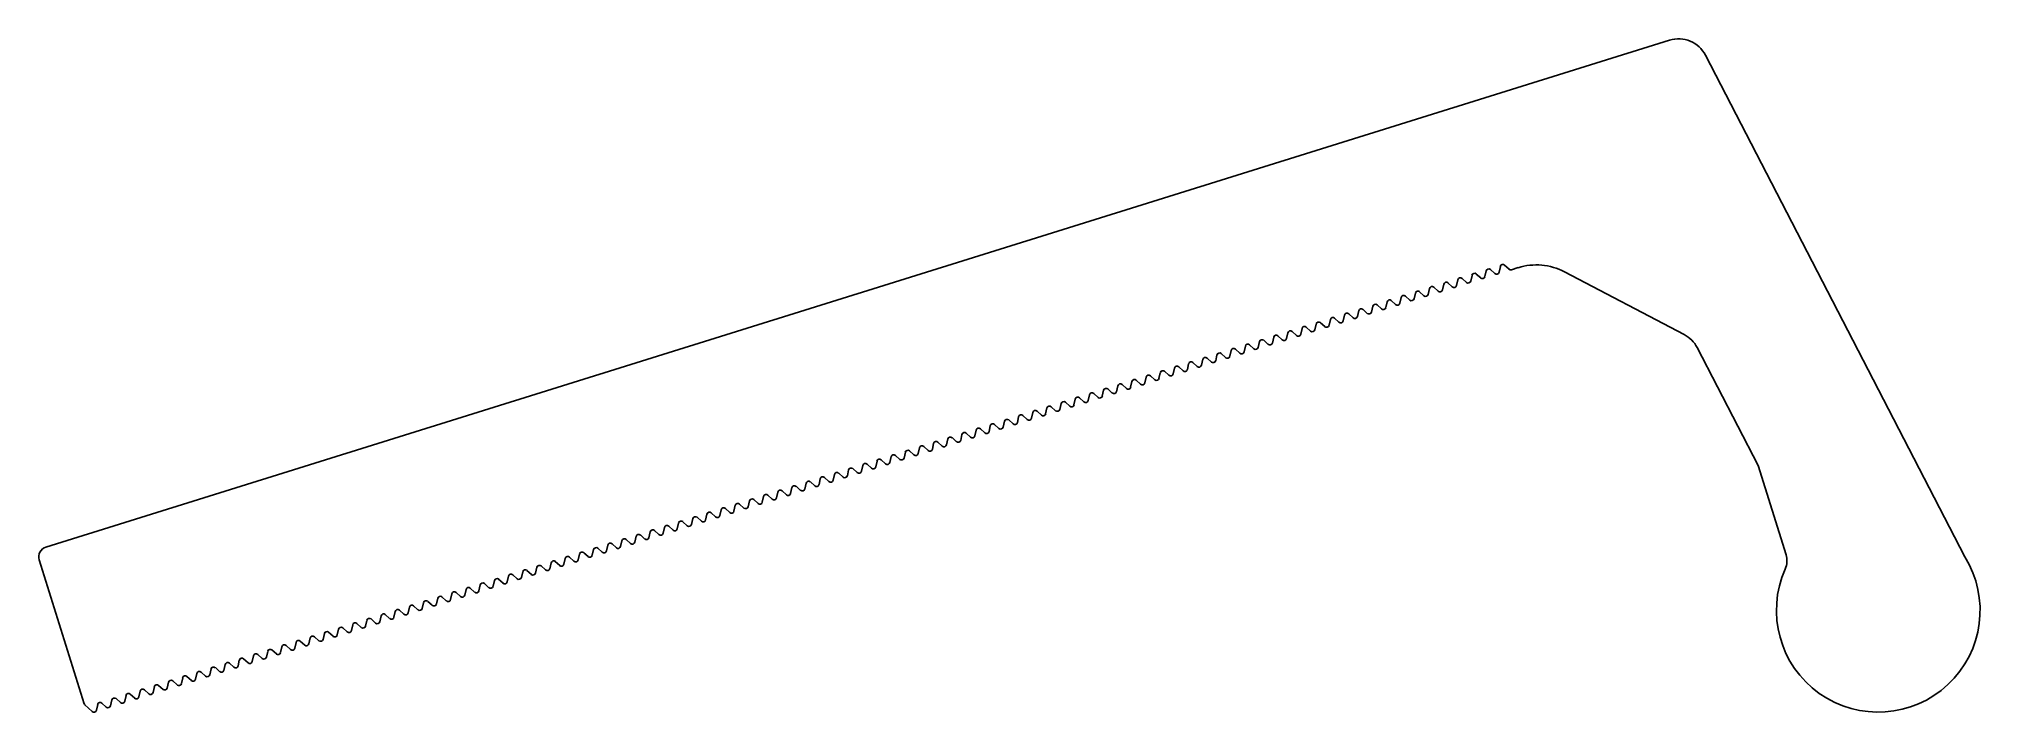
# Model space of a CAD drawing. Extents: x -96 to 96, y 110 to 177.
import ezdxf

# ---------------------------------------------------------------- set-up
doc = ezdxf.new("R2010")
doc.units = 0
doc.layers.get('0').update_dxf_attribs({"linetype": 'CONTINUOUS'})

msp = doc.modelspace()

# ---------------------------------------------------------------- linework, layer by layer
for p, q in [((65.2, 176.57), (-95.2, 126.48)), ((94.39, 125.52), (68.76, 175.08)), ((46.12, 153.46), (46.55, 153.07)), ((46.97, 153.2), (47.1, 153.77)), ((47.52, 153.9), (47.95, 153.5)), ((48.37, 153.63), (48.5, 154.21)), ((48.92, 154.34), (49.35, 153.94)), ((49.6, 153.88), (50.25, 154.09)), ((54.83, 153.68), (66.67, 147.48)), ((39.97, 151.01), (40.1, 151.58)), ((40.52, 151.71), (40.95, 151.32)), ((41.37, 151.45), (41.5, 152.02)), ((41.92, 152.15), (42.35, 151.75)), ((42.77, 151.89), (42.9, 152.46)), ((43.32, 152.59), (43.75, 152.19)), ((44.17, 152.32), (44.3, 152.9)), ((44.72, 153.03), (45.15, 152.63)), ((45.57, 152.76), (45.7, 153.33)), ((34.37, 149.26), (34.5, 149.84)), ((34.92, 149.97), (35.35, 149.57)), ((35.77, 149.7), (35.9, 150.27)), ((36.32, 150.4), (36.75, 150.01)), ((37.17, 150.14), (37.3, 150.71)), ((37.72, 150.84), (38.15, 150.44)), ((38.57, 150.57), (38.7, 151.15)), ((39.12, 151.28), (39.55, 150.88)), ((27.92, 147.78), (28.35, 147.38)), ((28.77, 147.51), (28.9, 148.09)), ((29.32, 148.22), (29.75, 147.82)), ((30.17, 147.95), (30.3, 148.52)), ((30.72, 148.65), (31.15, 148.26)), ((31.57, 148.39), (31.7, 148.96)), ((32.12, 149.09), (32.55, 148.69)), ((32.97, 148.83), (33.1, 149.4)), ((33.52, 149.53), (33.95, 149.13)), ((21.77, 145.33), (21.9, 145.9)), ((22.32, 146.03), (22.75, 145.63)), ((23.17, 145.77), (23.3, 146.34)), ((23.72, 146.47), (24.15, 146.07)), ((24.57, 146.2), (24.7, 146.78)), ((25.12, 146.91), (25.55, 146.51)), ((25.97, 146.64), (26.1, 147.21)), ((26.52, 147.34), (26.95, 146.95)), ((27.37, 147.08), (27.5, 147.65)), ((67.94, 146.2), (73.96, 134.55)), ((16.17, 143.58), (16.3, 144.15)), ((16.72, 144.28), (17.15, 143.89)), ((17.57, 144.02), (17.7, 144.59)), ((18.12, 144.72), (18.55, 144.32)), ((18.97, 144.45), (19.1, 145.03)), ((19.52, 145.16), (19.95, 144.76)), ((20.37, 144.89), (20.5, 145.46)), ((20.92, 145.59), (21.35, 145.2)), ((9.17, 141.39), (9.3, 141.97)), ((9.72, 142.1), (10.15, 141.7)), ((10.57, 141.83), (10.7, 142.4)), ((11.12, 142.53), (11.55, 142.14)), ((11.97, 142.27), (12.1, 142.84)), ((12.52, 142.97), (12.95, 142.57)), ((13.37, 142.71), (13.5, 143.28)), ((13.92, 143.41), (14.35, 143.01)), ((14.77, 143.14), (14.9, 143.71)), ((15.32, 143.85), (15.75, 143.45)), ((3.57, 139.65), (3.7, 140.22)), ((4.12, 140.35), (4.55, 139.95)), ((4.97, 140.08), (5.1, 140.65)), ((5.52, 140.79), (5.95, 140.39)), ((6.37, 140.52), (6.5, 141.09)), ((6.92, 141.22), (7.35, 140.83)), ((7.77, 140.96), (7.9, 141.53)), ((8.32, 141.66), (8.75, 141.26)), ((-2.88, 138.16), (-2.44, 137.77)), ((-2.02, 137.9), (-1.9, 138.47)), ((-1.48, 138.6), (-1.04, 138.2)), ((-0.62, 138.33), (-0.5, 138.91)), ((-0.08, 139.04), (0.36, 138.64)), ((0.78, 138.77), (0.9, 139.34)), ((1.32, 139.47), (1.76, 139.08)), ((2.17, 139.21), (2.3, 139.78)), ((2.72, 139.91), (3.15, 139.51)), ((-9.02, 135.71), (-8.89, 136.28)), ((-8.47, 136.41), (-8.04, 136.02)), ((-7.62, 136.15), (-7.5, 136.72)), ((-7.08, 136.85), (-6.64, 136.45)), ((-6.22, 136.59), (-6.1, 137.16)), ((-5.68, 137.29), (-5.24, 136.89)), ((-4.82, 137.02), (-4.7, 137.59)), ((-4.28, 137.73), (-3.84, 137.33)), ((-3.42, 137.46), (-3.3, 138.03)), ((-14.62, 133.96), (-14.49, 134.53)), ((-14.07, 134.67), (-13.64, 134.27)), ((-13.22, 134.4), (-13.09, 134.97)), ((-12.67, 135.1), (-12.24, 134.71)), ((-11.82, 134.84), (-11.69, 135.41)), ((-11.27, 135.54), (-10.84, 135.14)), ((-10.42, 135.27), (-10.29, 135.85)), ((-9.87, 135.98), (-9.44, 135.58)), ((73.96, 134.55), (76.72, 125.72)), ((-21.62, 131.78), (-21.49, 132.35)), ((-21.07, 132.48), (-20.64, 132.08)), ((-20.22, 132.21), (-20.09, 132.79)), ((-19.67, 132.92), (-19.24, 132.52)), ((-18.82, 132.65), (-18.69, 133.22)), ((-18.27, 133.35), (-17.84, 132.96)), ((-17.42, 133.09), (-17.29, 133.66)), ((-16.87, 133.79), (-16.44, 133.39)), ((-16.02, 133.53), (-15.89, 134.1)), ((-15.47, 134.23), (-15.04, 133.83)), ((-27.22, 130.03), (-27.09, 130.6)), ((-26.67, 130.73), (-26.24, 130.33)), ((-25.82, 130.46), (-25.69, 131.04)), ((-25.27, 131.17), (-24.84, 130.77)), ((-24.42, 130.9), (-24.29, 131.47)), ((-23.87, 131.61), (-23.44, 131.21)), ((-23.02, 131.34), (-22.89, 131.91)), ((-22.47, 132.04), (-22.04, 131.65)), ((-33.67, 128.55), (-33.24, 128.15)), ((-32.82, 128.28), (-32.69, 128.85)), ((-32.27, 128.98), (-31.84, 128.59)), ((-31.42, 128.72), (-31.29, 129.29)), ((-30.87, 129.42), (-30.44, 129.02)), ((-30.02, 129.15), (-29.89, 129.73)), ((-29.47, 129.86), (-29.04, 129.46)), ((-28.62, 129.59), (-28.49, 130.16)), ((-28.07, 130.29), (-27.64, 129.9)), ((-39.82, 126.09), (-39.69, 126.67)), ((-39.27, 126.8), (-38.84, 126.4)), ((-38.42, 126.53), (-38.29, 127.1)), ((-37.87, 127.23), (-37.44, 126.84)), ((-37.02, 126.97), (-36.89, 127.54)), ((-36.47, 127.67), (-36.04, 127.27)), ((-35.62, 127.4), (-35.49, 127.98)), ((-35.07, 128.11), (-34.64, 127.71)), ((-34.22, 127.84), (-34.09, 128.41)), ((-95.85, 125.22), (-91.41, 110.99)), ((-45.42, 124.34), (-45.29, 124.92)), ((-44.87, 125.05), (-44.44, 124.65)), ((-44.02, 124.78), (-43.89, 125.35)), ((-43.47, 125.49), (-43.04, 125.09)), ((-42.62, 125.22), (-42.49, 125.79)), ((-42.07, 125.92), (-41.64, 125.53)), ((-41.22, 125.66), (-41.09, 126.23)), ((-40.67, 126.36), (-40.24, 125.96)), ((-51.87, 122.86), (-51.44, 122.46)), ((-51.02, 122.6), (-50.89, 123.17)), ((-50.47, 123.3), (-50.04, 122.9)), ((-49.62, 123.03), (-49.49, 123.61)), ((-49.07, 123.74), (-48.64, 123.34)), ((-48.22, 123.47), (-48.09, 124.04)), ((-47.67, 124.17), (-47.24, 123.78)), ((-46.82, 123.91), (-46.69, 124.48)), ((-46.27, 124.61), (-45.84, 124.21)), ((-58.02, 120.41), (-57.89, 120.98)), ((-57.47, 121.11), (-57.04, 120.72)), ((-56.62, 120.85), (-56.49, 121.42)), ((-56.07, 121.55), (-55.64, 121.15)), ((-55.22, 121.28), (-55.09, 121.86)), ((-54.67, 121.99), (-54.24, 121.59)), ((-53.82, 121.72), (-53.69, 122.29)), ((-53.27, 122.43), (-52.84, 122.03)), ((-52.42, 122.16), (-52.29, 122.73)), ((-64.47, 118.93), (-64.04, 118.53)), ((-63.62, 118.66), (-63.49, 119.23)), ((-63.07, 119.37), (-62.64, 118.97)), ((-62.22, 119.1), (-62.09, 119.67)), ((-61.67, 119.8), (-61.24, 119.4)), ((-60.82, 119.54), (-60.69, 120.11)), ((-60.27, 120.24), (-59.84, 119.84)), ((-59.42, 119.97), (-59.29, 120.55)), ((-58.87, 120.68), (-58.44, 120.28)), ((-70.61, 116.48), (-70.49, 117.05)), ((-70.07, 117.18), (-69.63, 116.78)), ((-69.21, 116.91), (-69.09, 117.49)), ((-68.67, 117.62), (-68.23, 117.22)), ((-67.81, 117.35), (-67.69, 117.92)), ((-67.27, 118.05), (-66.83, 117.66)), ((-66.41, 117.79), (-66.29, 118.36)), ((-65.87, 118.49), (-65.44, 118.09)), ((-65.02, 118.22), (-64.89, 118.8)), ((-76.21, 114.73), (-76.09, 115.3)), ((-75.67, 115.43), (-75.23, 115.03)), ((-74.81, 115.16), (-74.69, 115.74)), ((-74.27, 115.87), (-73.83, 115.47)), ((-73.41, 115.6), (-73.29, 116.17)), ((-72.87, 116.31), (-72.43, 115.91)), ((-72.01, 116.04), (-71.89, 116.61)), ((-71.47, 116.74), (-71.03, 116.34)), ((-82.66, 113.24), (-82.23, 112.85)), ((-81.81, 112.98), (-81.68, 113.55)), ((-81.26, 113.68), (-80.83, 113.28)), ((-80.41, 113.42), (-80.28, 113.99)), ((-79.86, 114.12), (-79.43, 113.72)), ((-79.01, 113.85), (-78.88, 114.43)), ((-78.46, 114.56), (-78.03, 114.16)), ((-77.61, 114.29), (-77.48, 114.86)), ((-77.06, 114.99), (-76.63, 114.6)), ((-88.81, 110.79), (-88.68, 111.37)), ((-88.26, 111.5), (-87.83, 111.1)), ((-87.41, 111.23), (-87.28, 111.8)), ((-86.86, 111.93), (-86.43, 111.54)), ((-86.01, 111.67), (-85.88, 112.24)), ((-85.46, 112.37), (-85.03, 111.97)), ((-84.61, 112.1), (-84.48, 112.68)), ((-84.06, 112.81), (-83.63, 112.41)), ((-83.21, 112.54), (-83.08, 113.11)), ((-91.34, 110.87), (-90.63, 110.22)), ((-90.21, 110.36), (-90.08, 110.93)), ((-89.66, 111.06), (-89.23, 110.66))]:
    msp.add_line(p, q)
for centre, radius, start, end in [((66.1, 173.7), 3, 27.3437, 107.3437), ((45.94, 153.28), 0.254, 47.3437, 167.3437), ((47.34, 153.71), 0.254, 47.3437, 167.3437), ((48.12, 153.69), 0.254, 227.3437, 347.3437), ((48.74, 154.15), 0.254, 47.3437, 167.3437), ((49.52, 154.13), 0.254, 227.3437, 287.3437), ((52.04, 148.36), 6, 62.3437, 107.3437), ((40.35, 151.53), 0.254, 47.3437, 167.3437), ((41.75, 151.97), 0.254, 47.3437, 167.3437), ((42.52, 151.94), 0.254, 227.3437, 347.3437), ((43.15, 152.4), 0.254, 47.3437, 167.3437), ((43.92, 152.38), 0.254, 227.3437, 347.3437), ((44.55, 152.84), 0.254, 47.3437, 167.3437), ((45.32, 152.82), 0.254, 227.3437, 347.3437), ((46.72, 153.25), 0.254, 227.3437, 347.3437), ((34.75, 149.78), 0.254, 47.3437, 167.3437), ((35.52, 149.76), 0.254, 227.3437, 347.3437), ((36.15, 150.22), 0.254, 47.3437, 167.3437), ((36.92, 150.19), 0.254, 227.3437, 347.3437), ((37.55, 150.65), 0.254, 47.3437, 167.3437), ((38.32, 150.63), 0.254, 227.3437, 347.3437), ((38.95, 151.09), 0.254, 47.3437, 167.3437), ((39.72, 151.07), 0.254, 227.3437, 347.3437), ((41.12, 151.5), 0.254, 227.3437, 347.3437), ((27.75, 147.59), 0.254, 47.3437, 167.3437), ((29.15, 148.03), 0.254, 47.3437, 167.3437), ((29.92, 148.01), 0.254, 227.3437, 347.3437), ((30.55, 148.47), 0.254, 47.3437, 167.3437), ((31.32, 148.44), 0.254, 227.3437, 347.3437), ((31.95, 148.91), 0.254, 47.3437, 167.3437), ((32.72, 148.88), 0.254, 227.3437, 347.3437), ((33.35, 149.34), 0.254, 47.3437, 167.3437), ((34.12, 149.32), 0.254, 227.3437, 347.3437), ((22.15, 145.85), 0.254, 47.3437, 167.3437), ((23.55, 146.28), 0.254, 47.3437, 167.3437), ((24.32, 146.26), 0.254, 227.3437, 347.3437), ((24.95, 146.72), 0.254, 47.3437, 167.3437), ((25.72, 146.7), 0.254, 227.3437, 347.3437), ((26.35, 147.16), 0.254, 47.3437, 167.3437), ((27.12, 147.13), 0.254, 227.3437, 347.3437), ((28.52, 147.57), 0.254, 227.3437, 347.3437), ((65.27, 144.82), 3, 27.3437, 62.3437), ((15.15, 143.66), 0.254, 47.3437, 167.3437), ((16.55, 144.1), 0.254, 47.3437, 167.3437), ((17.32, 144.07), 0.254, 227.3437, 347.3437), ((17.95, 144.53), 0.254, 47.3437, 167.3437), ((18.72, 144.51), 0.254, 227.3437, 347.3437), ((19.35, 144.97), 0.254, 47.3437, 167.3437), ((20.12, 144.95), 0.254, 227.3437, 347.3437), ((20.75, 145.41), 0.254, 47.3437, 167.3437), ((21.52, 145.38), 0.254, 227.3437, 347.3437), ((22.92, 145.82), 0.254, 227.3437, 347.3437), ((9.55, 141.91), 0.254, 47.3437, 167.3437), ((10.95, 142.35), 0.254, 47.3437, 167.3437), ((11.73, 142.32), 0.254, 227.3437, 347.3437), ((12.35, 142.78), 0.254, 47.3437, 167.3437), ((13.13, 142.76), 0.254, 227.3437, 347.3437), ((13.75, 143.22), 0.254, 47.3437, 167.3437), ((14.53, 143.2), 0.254, 227.3437, 347.3437), ((15.93, 143.64), 0.254, 227.3437, 347.3437), ((3.95, 140.16), 0.254, 47.3437, 167.3437), ((4.73, 140.14), 0.254, 227.3437, 347.3437), ((5.35, 140.6), 0.254, 47.3437, 167.3437), ((6.13, 140.58), 0.254, 227.3437, 347.3437), ((6.75, 141.04), 0.254, 47.3437, 167.3437), ((7.53, 141.01), 0.254, 227.3437, 347.3437), ((8.15, 141.47), 0.254, 47.3437, 167.3437), ((8.93, 141.45), 0.254, 227.3437, 347.3437), ((10.33, 141.89), 0.254, 227.3437, 347.3437), ((-3.05, 137.98), 0.254, 47.3437, 167.3437), ((-1.65, 138.41), 0.254, 47.3437, 167.3437), ((-0.87, 138.39), 0.254, 227.3437, 347.3437), ((-0.25, 138.85), 0.254, 47.3437, 167.3437), ((0.53, 138.83), 0.254, 227.3437, 347.3437), ((1.15, 139.29), 0.254, 47.3437, 167.3437), ((1.93, 139.26), 0.254, 227.3437, 347.3437), ((2.55, 139.72), 0.254, 47.3437, 167.3437), ((3.33, 139.7), 0.254, 227.3437, 347.3437), ((-8.65, 136.23), 0.254, 47.3437, 167.3437), ((-7.25, 136.66), 0.254, 47.3437, 167.3437), ((-6.47, 136.64), 0.254, 227.3437, 347.3437), ((-5.85, 137.1), 0.254, 47.3437, 167.3437), ((-5.07, 137.08), 0.254, 227.3437, 347.3437), ((-4.45, 137.54), 0.254, 47.3437, 167.3437), ((-3.67, 137.52), 0.254, 227.3437, 347.3437), ((-2.27, 137.95), 0.254, 227.3437, 347.3437), ((-15.65, 134.04), 0.254, 47.3437, 167.3437), ((-14.25, 134.48), 0.254, 47.3437, 167.3437), ((-13.47, 134.46), 0.254, 227.3437, 347.3437), ((-12.85, 134.92), 0.254, 47.3437, 167.3437), ((-12.07, 134.89), 0.254, 227.3437, 347.3437), ((-11.45, 135.35), 0.254, 47.3437, 167.3437), ((-10.67, 135.33), 0.254, 227.3437, 347.3437), ((-10.05, 135.79), 0.254, 47.3437, 167.3437), ((-9.27, 135.77), 0.254, 227.3437, 347.3437), ((-7.87, 136.2), 0.254, 227.3437, 347.3437), ((-21.25, 132.29), 0.254, 47.3437, 167.3437), ((-19.85, 132.73), 0.254, 47.3437, 167.3437), ((-19.07, 132.71), 0.254, 227.3437, 347.3437), ((-18.45, 133.17), 0.254, 47.3437, 167.3437), ((-17.67, 133.14), 0.254, 227.3437, 347.3437), ((-17.05, 133.6), 0.254, 47.3437, 167.3437), ((-16.27, 133.58), 0.254, 227.3437, 347.3437), ((-14.87, 134.02), 0.254, 227.3437, 347.3437), ((-26.84, 130.54), 0.254, 47.3437, 167.3437), ((-26.07, 130.52), 0.254, 227.3437, 347.3437), ((-25.44, 130.98), 0.254, 47.3437, 167.3437), ((-24.67, 130.96), 0.254, 227.3437, 347.3437), ((-24.04, 131.42), 0.254, 47.3437, 167.3437), ((-23.27, 131.39), 0.254, 227.3437, 347.3437), ((-22.64, 131.86), 0.254, 47.3437, 167.3437), ((-21.87, 131.83), 0.254, 227.3437, 347.3437), ((-20.47, 132.27), 0.254, 227.3437, 347.3437), ((-33.84, 128.36), 0.254, 47.3437, 167.3437), ((-32.44, 128.8), 0.254, 47.3437, 167.3437), ((-31.67, 128.77), 0.254, 227.3437, 347.3437), ((-31.04, 129.23), 0.254, 47.3437, 167.3437), ((-30.27, 129.21), 0.254, 227.3437, 347.3437), ((-29.64, 129.67), 0.254, 47.3437, 167.3437), ((-28.87, 129.65), 0.254, 227.3437, 347.3437), ((-28.24, 130.11), 0.254, 47.3437, 167.3437), ((-27.47, 130.08), 0.254, 227.3437, 347.3437), ((-39.44, 126.61), 0.254, 47.3437, 167.3437), ((-38.04, 127.05), 0.254, 47.3437, 167.3437), ((-37.27, 127.02), 0.254, 227.3437, 347.3437), ((-36.64, 127.48), 0.254, 47.3437, 167.3437), ((-35.87, 127.46), 0.254, 227.3437, 347.3437), ((-35.24, 127.92), 0.254, 47.3437, 167.3437), ((-34.47, 127.9), 0.254, 227.3437, 347.3437), ((-33.07, 128.33), 0.254, 227.3437, 347.3437), ((-94.9, 125.52), 1, 107.3437, 197.3437), ((-46.44, 124.42), 0.254, 47.3437, 167.3437), ((-45.04, 124.86), 0.254, 47.3437, 167.3437), ((-44.27, 124.84), 0.254, 227.3437, 347.3437), ((-43.64, 125.3), 0.254, 47.3437, 167.3437), ((-42.87, 125.27), 0.254, 227.3437, 347.3437), ((-42.24, 125.74), 0.254, 47.3437, 167.3437), ((-41.47, 125.71), 0.254, 227.3437, 347.3437), ((-40.84, 126.17), 0.254, 47.3437, 167.3437), ((-40.07, 126.15), 0.254, 227.3437, 347.3437), ((-38.67, 126.59), 0.254, 227.3437, 347.3437), ((85.83, 120.22), 10.06, 156.0605, 31.801), ((74.8, 125.12), 2.01, 336.0605, 17.3437), ((-52.04, 122.68), 0.254, 47.3437, 167.3437), ((-50.64, 123.11), 0.254, 47.3437, 167.3437), ((-49.87, 123.09), 0.254, 227.3437, 347.3437), ((-49.24, 123.55), 0.254, 47.3437, 167.3437), ((-48.47, 123.53), 0.254, 227.3437, 347.3437), ((-47.84, 123.99), 0.254, 47.3437, 167.3437), ((-47.07, 123.96), 0.254, 227.3437, 347.3437), ((-45.67, 124.4), 0.254, 227.3437, 347.3437), ((-57.64, 120.93), 0.254, 47.3437, 167.3437), ((-56.86, 120.9), 0.254, 227.3437, 347.3437), ((-56.24, 121.36), 0.254, 47.3437, 167.3437), ((-55.46, 121.34), 0.254, 227.3437, 347.3437), ((-54.84, 121.8), 0.254, 47.3437, 167.3437), ((-54.06, 121.78), 0.254, 227.3437, 347.3437), ((-53.44, 122.24), 0.254, 47.3437, 167.3437), ((-52.66, 122.21), 0.254, 227.3437, 347.3437), ((-51.27, 122.65), 0.254, 227.3437, 347.3437), ((-64.64, 118.74), 0.254, 47.3437, 167.3437), ((-63.24, 119.18), 0.254, 47.3437, 167.3437), ((-62.46, 119.15), 0.254, 227.3437, 347.3437), ((-61.84, 119.62), 0.254, 47.3437, 167.3437), ((-61.06, 119.59), 0.254, 227.3437, 347.3437), ((-60.44, 120.05), 0.254, 47.3437, 167.3437), ((-59.66, 120.03), 0.254, 227.3437, 347.3437), ((-59.04, 120.49), 0.254, 47.3437, 167.3437), ((-58.26, 120.47), 0.254, 227.3437, 347.3437), ((-70.24, 116.99), 0.254, 47.3437, 167.3437), ((-68.84, 117.43), 0.254, 47.3437, 167.3437), ((-68.06, 117.41), 0.254, 227.3437, 347.3437), ((-67.44, 117.87), 0.254, 47.3437, 167.3437), ((-66.66, 117.84), 0.254, 227.3437, 347.3437), ((-66.04, 118.3), 0.254, 47.3437, 167.3437), ((-65.26, 118.28), 0.254, 227.3437, 347.3437), ((-63.86, 118.72), 0.254, 227.3437, 347.3437), ((-75.84, 115.24), 0.254, 47.3437, 167.3437), ((-75.06, 115.22), 0.254, 227.3437, 347.3437), ((-74.44, 115.68), 0.254, 47.3437, 167.3437), ((-73.66, 115.66), 0.254, 227.3437, 347.3437), ((-73.04, 116.12), 0.254, 47.3437, 167.3437), ((-72.26, 116.09), 0.254, 227.3437, 347.3437), ((-71.64, 116.56), 0.254, 47.3437, 167.3437), ((-70.86, 116.53), 0.254, 227.3437, 347.3437), ((-69.46, 116.97), 0.254, 227.3437, 347.3437), ((-82.84, 113.06), 0.254, 47.3437, 167.3437), ((-81.44, 113.5), 0.254, 47.3437, 167.3437), ((-80.66, 113.47), 0.254, 227.3437, 347.3437), ((-80.04, 113.93), 0.254, 47.3437, 167.3437), ((-79.26, 113.91), 0.254, 227.3437, 347.3437), ((-78.64, 114.37), 0.254, 47.3437, 167.3437), ((-77.86, 114.35), 0.254, 227.3437, 347.3437), ((-77.24, 114.81), 0.254, 47.3437, 167.3437), ((-76.46, 114.78), 0.254, 227.3437, 347.3437), ((-88.44, 111.31), 0.254, 47.3437, 167.3437), ((-87.04, 111.75), 0.254, 47.3437, 167.3437), ((-86.26, 111.72), 0.254, 227.3437, 347.3437), ((-85.64, 112.18), 0.254, 47.3437, 167.3437), ((-84.86, 112.16), 0.254, 227.3437, 347.3437), ((-84.24, 112.62), 0.254, 47.3437, 167.3437), ((-83.46, 112.6), 0.254, 227.3437, 347.3437), ((-82.06, 113.03), 0.254, 227.3437, 347.3437), ((-91.16, 111.06), 0.254, 197.3437, 227.3437), ((-90.46, 110.41), 0.254, 227.3437, 347.3437), ((-89.84, 110.87), 0.254, 47.3437, 167.3437), ((-89.06, 110.85), 0.254, 227.3437, 347.3437), ((-87.66, 111.29), 0.254, 227.3437, 347.3437)]:
    msp.add_arc(centre, radius, start, end)

doc.saveas('drawing.dxf')
